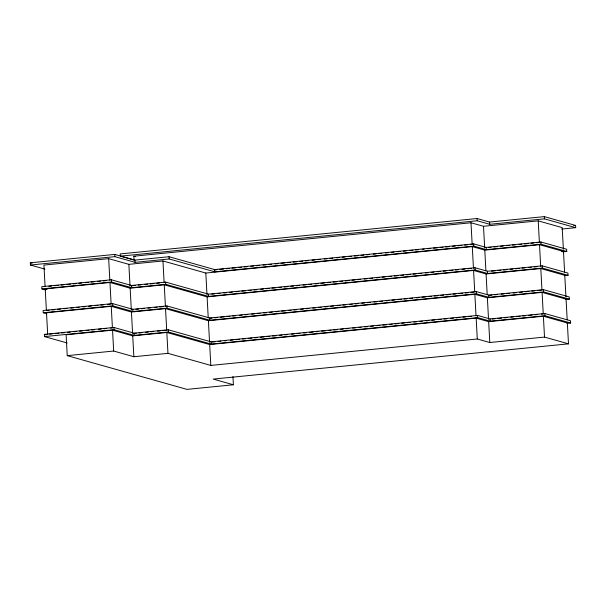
<?xml version="1.0" encoding="UTF-8"?>
<svg xmlns="http://www.w3.org/2000/svg" width="606" height="606" viewBox="0 0 606 606"><rect width="100%" height="100%" fill="white"/><g stroke="black" fill="none" stroke-linecap="round" stroke-linejoin="round"><path stroke-width="0.91" d="M44.935 269.117L30.421 265.027L30.3 262.792L114.754 254.414L134.949 260.103L169.044 256.724L214.66 269.579L473.672 243.885L486.179 247.407L540.893 241.983L566.648 249.24L566.769 251.475L563.004 251.846M477.081 218.524L120.223 253.922L120.344 256.156L477.202 220.766L489.709 224.288L544.43 218.857L575.7 227.667L575.579 225.432L544.309 216.622L489.587 222.054L477.081 218.524L477.202 220.766M30.421 265.027L114.875 256.656L135.07 262.337L169.165 258.959L214.782 271.814L473.794 246.119L486.3 249.642L541.014 244.218L566.769 251.475M564.603 272.124L563.489 251.46L539.507 244.703L484.792 250.134L472.286 246.604L205.813 273.041L162.953 260.966L128.858 264.345L108.663 258.656L43.927 265.08L45.094 286.683M134.047 259.966L133.843 256.209L470.991 222.766L483.497 226.288L538.219 220.864L562.194 227.621L563.368 249.225M573.723 225.621L575.579 225.432M561.792 229.053L575.7 227.667M564.3 275.685L568.057 275.313L567.936 273.079L542.188 265.822L487.466 271.253L474.96 267.723L208.487 294.16L165.635 282.085L131.532 285.464L111.345 279.775L41.814 286.676L41.935 288.91L45.564 289.926M48.851 286.312L51.661 286.032M54.479 285.752L58.229 285.381M61.047 285.1L63.865 284.82M66.675 284.547L70.432 284.169M73.243 283.896L76.061 283.616M78.871 283.335L81.689 283.055M85.438 282.684L88.256 282.404M91.074 282.123L93.885 281.843M97.642 281.472L100.452 281.192M103.27 280.911L106.08 280.639M214.123 269.965L216.948 269.685M219.773 269.405L223.538 269.034M226.364 268.753L229.189 268.473M232.015 268.193L235.787 267.822M238.605 267.541L241.43 267.261M244.256 266.981L247.081 266.701M250.854 266.322L253.679 266.042M256.505 265.761L259.33 265.481M263.095 265.11L265.92 264.83M268.746 264.549L271.571 264.269M275.336 263.898L278.162 263.618M280.987 263.337L284.752 262.959M287.577 262.678L290.403 262.398M293.228 262.118L296.993 261.747M299.818 261.466L302.644 261.186M305.469 260.906L308.295 260.625M312.067 260.254L314.893 259.974M317.718 259.694L320.544 259.413M324.308 259.035L327.134 258.754M329.959 258.474L332.785 258.194M336.55 257.823L339.375 257.542M342.201 257.262L345.026 256.982M348.791 256.611L351.616 256.33M354.442 256.05L358.207 255.671M361.032 255.399L363.858 255.118M366.683 254.838L369.508 254.558M373.281 254.179L376.106 253.899M378.932 253.619L381.757 253.338M385.522 252.967L388.348 252.687M391.173 252.407L393.998 252.126M397.763 251.755L400.589 251.475M403.414 251.195L406.24 250.914M410.004 250.536L412.83 250.255M415.655 249.975L418.481 249.695M422.246 249.324L424.132 249.134M427.897 248.763L430.722 248.483M433.548 248.202L437.32 247.831M440.145 247.551L442.971 247.271M445.789 246.99L449.561 246.612M452.387 246.331L455.212 246.051M458.038 245.771L461.802 245.4M464.628 245.119L467.453 244.839M470.279 244.559L472.165 244.369L470.991 222.766M41.935 288.91L111.466 282.01L131.654 287.698L165.756 284.32L208.608 296.395L475.081 269.958L487.588 273.488L542.309 268.057L568.057 275.313M49.2 310.249L46.389 310.522L45.215 288.918L109.959 282.494L130.146 288.183L164.241 284.805L207.1 296.879L473.574 270.45L486.08 273.973L540.802 268.549L564.777 275.298L565.951 296.91M488.383 247.528L491.163 247.256M493.943 246.975L497.655 246.612M500.435 246.331L503.215 246.059M506.927 245.688L509.707 245.415M512.494 245.135L515.274 244.862M518.986 244.491L521.766 244.218M524.546 243.945L528.258 243.574M531.038 243.301L533.825 243.021M536.605 242.748L539.385 242.468L538.219 220.864M131.866 285.767L135.555 285.403M138.319 285.131L141.084 284.85M144.773 284.487L147.538 284.214M150.303 283.941L153.985 283.578M156.749 283.297L159.514 283.025M561.603 251.649L563.489 251.46M565.587 299.523L569.345 299.152L569.231 296.917L543.476 289.66L488.762 295.092L476.255 291.569L209.782 317.998L166.923 305.924L132.828 309.302L112.64 303.614L43.109 310.514L43.231 312.749L46.859 313.772M52.018 309.969L54.835 309.689M57.646 309.408L60.464 309.128M64.213 308.757L67.031 308.477M70.781 308.106L73.599 307.825M76.409 307.545L79.227 307.265M82.977 306.894L85.794 306.613M88.612 306.341L91.423 306.06M95.18 305.689L97.99 305.409M100.808 305.129L103.618 304.848M107.376 304.477L110.194 304.197M211.691 294.175L214.516 293.895M217.342 293.615L220.167 293.334M223.932 292.963L226.758 292.683M229.583 292.403L232.401 292.122M236.173 291.751L238.999 291.471M241.817 291.191L245.589 290.812M248.415 290.532L251.232 290.251M254.058 289.971L256.883 289.691M260.656 289.32L263.474 289.039M266.299 288.759L269.125 288.479M271.95 288.198L275.715 287.827M278.54 287.547L281.366 287.267M284.191 286.986L287.956 286.615M290.782 286.335L293.607 286.055M296.432 285.774L299.258 285.494M303.023 285.115L305.848 284.835M308.674 284.555L311.499 284.275M315.264 283.903L318.089 283.623M320.915 283.343L324.68 282.972M327.505 282.691L330.331 282.411M333.156 282.131L336.921 281.752M339.746 281.472L342.572 281.192M345.397 280.911L349.162 280.54M351.988 280.26L354.813 279.98M357.638 279.699L360.464 279.419M364.229 279.048L367.054 278.768M369.88 278.487L372.705 278.207M376.47 277.836L379.295 277.556M382.121 277.275L384.946 276.995M388.711 276.616L391.537 276.336M394.362 276.056L398.127 275.685M400.952 275.404L403.778 275.124M406.596 274.844L410.368 274.473M413.194 274.192L416.011 273.912M418.837 273.632L421.662 273.351M425.435 272.973L428.253 272.692M431.078 272.412L433.904 272.139M437.668 271.761L440.494 271.48M443.319 271.2L446.145 270.92M449.91 270.549L452.735 270.268M455.56 269.988L458.386 269.708M462.151 269.337L464.976 269.056M467.802 268.776L471.566 268.397M43.231 312.749L112.761 305.848L132.949 311.537L167.044 308.159L209.903 320.233L476.377 293.804L488.883 297.326L543.597 291.895L569.345 299.152M567.186 319.809L566.072 299.144L542.09 292.387L487.375 297.811L474.862 294.289L208.396 320.718L165.536 308.643L131.434 312.029L111.246 306.341L46.51 312.757L47.677 334.368M491.527 271.185L495.238 270.814M498.018 270.541L500.798 270.268M503.578 269.988L507.29 269.625M510.07 269.344L512.858 269.072M515.638 268.791L519.35 268.428M522.13 268.147L524.91 267.875M528.621 267.504L531.401 267.231M534.189 266.951L536.969 266.678M135.926 309.333L138.691 309.06M141.456 308.787L144.22 308.515M147.902 308.143L150.667 307.871M154.356 307.507L157.121 307.234M159.886 306.954L163.575 306.591M67.19 342.973L44.518 336.588L44.397 334.353L113.928 327.46L134.115 333.149L168.218 329.762L211.07 341.837L477.543 315.408L490.049 318.93L544.771 313.507L570.519 320.756L570.64 322.99L566.883 323.369M49.556 334.179L52.374 333.898M55.184 333.618L58.941 333.247M61.751 332.967L64.569 332.694M67.38 332.414L70.198 332.133M73.947 331.762L76.765 331.482M79.583 331.202L82.393 330.921M86.15 330.55L88.961 330.27M91.779 329.99L94.589 329.709M98.346 329.338L101.157 329.058M103.974 328.785L106.792 328.505M110.542 328.134L112.421 327.944L111.246 306.341M209.214 318.392L212.039 318.112M214.865 317.832L217.69 317.552M220.516 317.271L224.281 316.893M227.106 316.62L229.932 316.34M232.757 316.059L235.575 315.779M239.347 315.4L242.173 315.12M244.998 314.84L247.816 314.559M251.588 314.188L254.414 313.908M257.232 313.628L260.057 313.347M263.83 312.976L266.648 312.696M269.473 312.416L272.299 312.135M276.071 311.757L278.889 311.476M281.714 311.196L285.487 310.825M288.305 310.545L291.13 310.264M293.955 309.984L296.781 309.704M300.546 309.333L303.371 309.052M306.197 308.772L309.022 308.492M312.787 308.121L315.612 307.84M318.438 307.56L321.263 307.28M325.028 306.901L327.854 306.621M330.679 306.341L333.505 306.06M337.269 305.689L340.095 305.409M342.92 305.129L345.746 304.848M349.51 304.477L352.336 304.197M355.161 303.917L357.987 303.636M361.752 303.258L364.577 302.977M367.403 302.697L370.228 302.417M373.993 302.046L376.818 301.765M379.644 301.485L382.469 301.205M386.234 300.834L389.06 300.553M391.885 300.273L394.711 299.993M397.536 299.712L401.301 299.341M404.126 299.061L406.952 298.781M409.777 298.5L412.595 298.22M416.367 297.841L419.193 297.561M422.011 297.281L425.783 296.91M428.609 296.629L431.427 296.349M434.252 296.069L438.024 295.698M440.85 295.417L443.668 295.137M446.493 294.857L450.266 294.478M453.083 294.205L455.909 293.925M458.734 293.645L462.499 293.266M465.325 292.986L468.15 292.706M470.976 292.425L473.801 292.145M44.518 336.588L114.049 329.694L134.237 335.383L168.332 331.997L211.191 344.072L477.664 317.642L490.171 321.165L544.892 315.741L570.64 322.99M233.393 384.772L213.206 379.083L568.489 343.844L567.36 322.983L543.377 316.226L488.663 321.65L476.157 318.127L209.684 344.556L166.824 332.482L132.729 335.868L112.542 330.179L66.107 334.785L67.236 355.646L186.959 389.378L233.393 384.772L232.954 376.606M489.11 295.395L491.89 295.114M494.67 294.842L497.45 294.569M501.162 294.198L503.942 293.925M506.73 293.645L509.51 293.372M513.221 293.001L516.001 292.728M519.713 292.357L522.493 292.084M525.273 291.804L528.985 291.441M531.765 291.16L534.553 290.888M537.333 290.607L541.044 290.244M132.608 333.633L136.297 333.27M139.062 332.989L141.827 332.717M145.508 332.353L148.273 332.08M151.038 331.8L153.803 331.527M157.492 331.164L160.257 330.891M163.022 330.618L166.703 330.247L165.536 308.643M67.236 355.646L113.67 351.041L133.858 356.729L167.96 353.343L210.812 365.418L477.286 338.989L489.792 342.511L544.514 337.087L568.489 343.844M212.388 342.042L215.213 341.761M218.039 341.481L220.864 341.201M224.629 340.83L226.515 340.64M230.28 340.269L233.105 339.989M235.931 339.708L239.696 339.337M242.521 339.057L245.347 338.777M248.172 338.496L251.937 338.125M254.762 337.845L257.588 337.565M260.413 337.284L264.178 336.906M267.004 336.625L269.829 336.345M272.647 336.065L276.419 335.694M279.245 335.413L282.063 335.133M284.888 334.853L287.714 334.573M291.486 334.201L294.304 333.921M297.129 333.641L299.955 333.361M303.72 332.982L306.545 332.702M309.371 332.421L313.135 332.05M315.961 331.77L318.786 331.49M321.612 331.209L325.377 330.838M328.202 330.558L331.027 330.278M333.853 329.997L337.618 329.626M340.443 329.346L343.269 329.066M346.094 328.785L348.92 328.505M352.684 328.126L355.51 327.846M358.335 327.566L361.161 327.285M364.926 326.914L367.751 326.634M370.577 326.354L373.402 326.073M377.167 325.702L379.992 325.422M382.818 325.142L386.583 324.763M389.408 324.483L392.233 324.202M395.059 323.922L398.824 323.551M401.649 323.271L404.475 322.99M407.3 322.71L410.126 322.43M413.89 322.059L416.716 321.778M419.541 321.498L422.367 321.218M426.132 320.847L428.957 320.566M431.783 320.286L434.608 320.006M438.373 319.627L441.198 319.347M444.024 319.067L446.842 318.786M450.614 318.415L453.44 318.135M456.265 317.855L460.03 317.483M462.855 317.203L465.681 316.923M468.499 316.643L471.324 316.362M492.254 319.051L495.034 318.771M497.814 318.498L501.526 318.127M504.306 317.855L507.093 317.582M510.797 317.211L513.585 316.938M516.365 316.658L520.077 316.294M522.857 316.014L525.637 315.741M528.424 315.461L532.129 315.097M534.916 314.817L537.696 314.544M541.408 314.173L543.256 313.991L542.09 292.387M133.843 256.209L135.623 256.709M121.238 256.406L134.638 260.186M30.3 262.792L32.118 263.307M45.215 288.918L47.033 289.433M44.397 334.353L46.215 334.86M544.309 216.622L544.43 218.857M540.893 241.983L541.014 244.218M542.188 265.822L542.309 268.057M543.476 289.66L543.597 291.895M544.771 313.507L544.892 315.741M539.507 244.703L540.681 266.307M540.802 268.549L541.969 290.153M543.377 316.226L544.514 337.087M489.587 222.054L489.709 224.288M486.179 247.407L486.3 249.642M487.466 271.253L487.588 273.488M488.762 295.092L488.883 297.326M490.049 318.93L490.171 321.165M483.497 226.288L484.671 247.899M484.792 250.134L485.914 270.799M486.08 273.973L487.201 294.637M487.375 297.811L488.542 319.415M488.663 321.65L489.792 342.511M473.672 243.885L473.794 246.119M474.96 267.723L475.081 269.958M476.255 291.569L476.377 293.804M477.543 315.408L477.664 317.642M472.286 246.604L473.453 268.216M473.574 270.45L474.74 292.054M474.862 294.289L476.036 315.893M476.157 318.127L477.286 338.989M214.66 269.579L214.782 271.814M208.487 294.16L208.608 296.395M209.782 317.998L209.903 320.233M211.07 341.837L211.191 344.072M205.813 273.041L206.979 294.645M207.1 296.879L208.222 317.544M208.396 320.718L209.562 342.322M209.684 344.556L210.812 365.418M169.044 256.724L169.165 258.959M165.635 282.085L165.756 284.32M166.923 305.924L167.044 308.159M168.218 329.762L168.332 331.997M162.953 260.966L164.12 282.57M164.241 284.805L165.415 306.409M166.824 332.482L167.96 353.343M134.949 260.103L135.07 262.337M131.532 285.464L131.654 287.698M132.828 309.302L132.949 311.537M134.115 333.149L134.237 335.383M128.858 264.345L130.025 285.949M130.146 288.183L131.313 309.795M131.434 312.029L132.555 332.694M132.729 335.868L133.858 356.729M114.754 254.414L114.875 256.656M111.345 279.775L111.466 282.01M112.64 303.614L112.761 305.848M113.928 327.46L114.049 329.694M108.663 258.656L109.837 280.26M109.959 282.494L111.125 304.106M112.542 330.179L113.67 351.041"/></g></svg>
